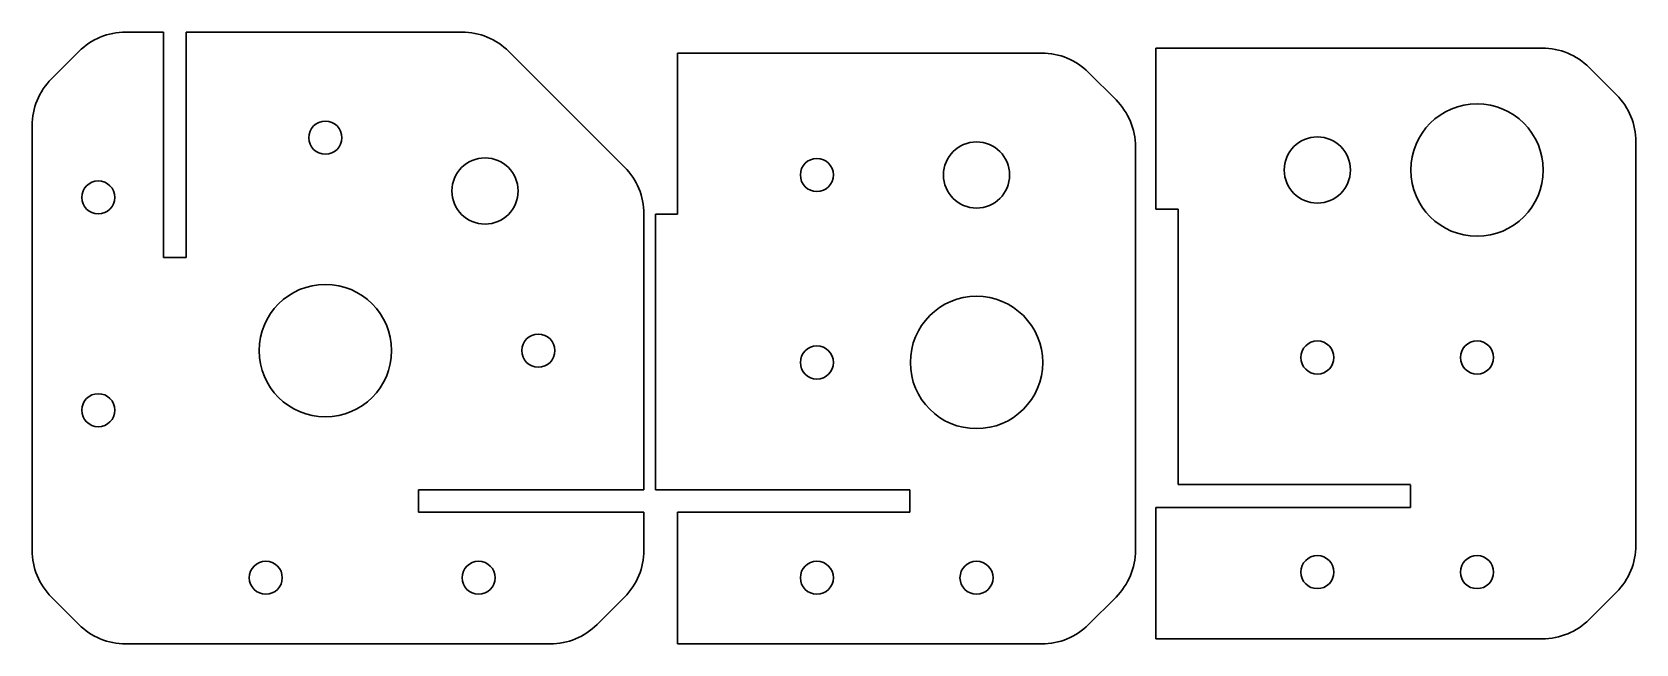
# Model space of a CAD drawing. Header units: millimetres. Extents: x 4611 to 4756, y 1506 to 1561.
import ezdxf

# ---------------------------------------------------------------- set-up
doc = ezdxf.new("R2010")
doc.units = ezdxf.units.MM
doc.layers.add('Layer2', color=7, linetype='Continuous', lineweight=30)

msp = doc.modelspace()

# ---------------------------------------------------------------- linework, layer by layer
at = {"layer": 'Layer2', "lineweight": 30}
for p, q in [((4622.54, 1561.42), (4619.1, 1561.42)), ((4622.54, 1540.99), (4622.54, 1561.42)), ((4624.59, 1561.42), (4649.58, 1561.42)), ((4624.59, 1540.99), (4624.59, 1561.42)), ((4712.48, 1545.38), (4712.48, 1559.97)), ((4747.5, 1559.97), (4712.48, 1559.97)), ((4614.86, 1559.67), (4612.38, 1557.18)), ((4664.31, 1549.18), (4653.83, 1559.67)), ((4669.12, 1559.52), (4702.13, 1559.52)), ((4669.12, 1544.92), (4669.12, 1559.52)), ((4708.86, 1555.27), (4706.38, 1557.76)), ((4754.22, 1555.73), (4751.74, 1558.22)), ((4610.62, 1552.94), (4610.62, 1514.46)), ((4710.62, 1514.46), (4710.62, 1551.03)), ((4755.98, 1514.91), (4755.98, 1551.49)), ((4714.48, 1545.38), (4714.48, 1520.41)), ((4666.07, 1519.95), (4666.07, 1544.99)), ((4667.12, 1532.42), (4667.12, 1544.92)), ((4667.12, 1544.92), (4669.12, 1544.92)), ((4622.54, 1540.99), (4624.59, 1540.99)), ((4622.57, 1540.99), (4624.57, 1540.99)), ((4645.64, 1519.95), (4645.64, 1517.9)), ((4645.64, 1519.95), (4666.07, 1519.95)), ((4645.64, 1519.92), (4645.64, 1517.92)), ((4690.18, 1519.95), (4667.12, 1519.95)), ((4690.18, 1519.95), (4690.18, 1517.9)), ((4690.18, 1519.92), (4690.18, 1517.92)), ((4690.18, 1519.92), (4690.18, 1517.92)), ((4714.48, 1520.41), (4735.55, 1520.41)), ((4735.55, 1520.4), (4735.55, 1518.35)), ((4735.55, 1520.38), (4735.55, 1518.38)), ((4645.64, 1517.9), (4666.07, 1517.9)), ((4666.07, 1517.9), (4661.76, 1517.9)), ((4666.07, 1517.9), (4666.07, 1514.41)), ((4669.12, 1517.9), (4669.12, 1505.97)), ((4669.12, 1517.9), (4677.89, 1517.9)), ((4690.18, 1517.9), (4669.12, 1517.9)), ((4735.55, 1518.35), (4712.48, 1518.35)), ((4754.22, 1510.67), (4751.74, 1508.19)), ((4614.86, 1507.73), (4612.38, 1510.21)), ((4664.31, 1510.21), (4661.83, 1507.73)), ((4708.86, 1510.21), (4706.38, 1507.73)), ((4657.58, 1505.97), (4619.1, 1505.97)), ((4669.12, 1505.97), (4702.13, 1505.97)), ((4712.48, 1506.43), (4747.5, 1506.43))]:
    msp.add_line(p, q, dxfattribs=at)
at = {"layer": 'Layer2'}
for p, q in [((4714.48, 1545.38), (4712.48, 1545.38)), ((4667.12, 1532.42), (4667.12, 1519.95)), ((4714.48, 1532.88), (4714.48, 1520.41)), ((4669.12, 1517.9), (4669.12, 1505.97)), ((4712.48, 1518.35), (4712.48, 1506.43))]:
    msp.add_line(p, q, dxfattribs=at)
for centre, radius in [((4741.58, 1548.92), 6), ((4637.2, 1551.85), 1.5), ((4696.22, 1548.47), 3), ((4727.11, 1548.92), 3), ((4651.67, 1547.02), 3), ((4681.75, 1548.47), 1.5), ((4637.2, 1532.55), 6), ((4696.22, 1531.48), 6), ((4656.5, 1532.55), 1.5), ((4681.75, 1531.48), 1.5), ((4727.11, 1531.93), 1.5), ((4741.58, 1531.93), 1.5), ((4681.75, 1511.97), 1.5), ((4696.22, 1511.97), 1.5), ((4727.11, 1512.48), 1.5), ((4741.58, 1512.48), 1.5)]:
    msp.add_circle(centre, radius, dxfattribs=at)
at = {"layer": 'Layer2', "lineweight": 30}
for centre in [(4616.62, 1546.44), (4616.62, 1527.15), (4631.8, 1511.97), (4651.09, 1511.97)]:
    msp.add_circle(centre, 1.5, dxfattribs=at)
for centre, start, end in [((4619.1, 1555.42), 90, 135), ((4649.58, 1555.42), 45, 90), ((4747.5, 1553.97), 45, 90), ((4702.13, 1553.52), 45, 90), ((4616.62, 1552.94), 135, 180), ((4749.98, 1551.49), 0, 45), ((4704.62, 1551.03), 0, 45), ((4660.07, 1544.94), 0, 45), ((4749.98, 1514.91), 315, 0), ((4616.62, 1514.46), 180, 225), ((4660.07, 1514.46), 315, 360), ((4704.62, 1514.46), 315, 0), ((4619.1, 1511.97), 225, 270), ((4657.58, 1511.97), 270, 315), ((4702.13, 1511.97), 270, 315), ((4747.5, 1512.43), 270, 315)]:
    msp.add_arc(centre, 6, start, end, dxfattribs=at)

doc.saveas('drawing.dxf')
